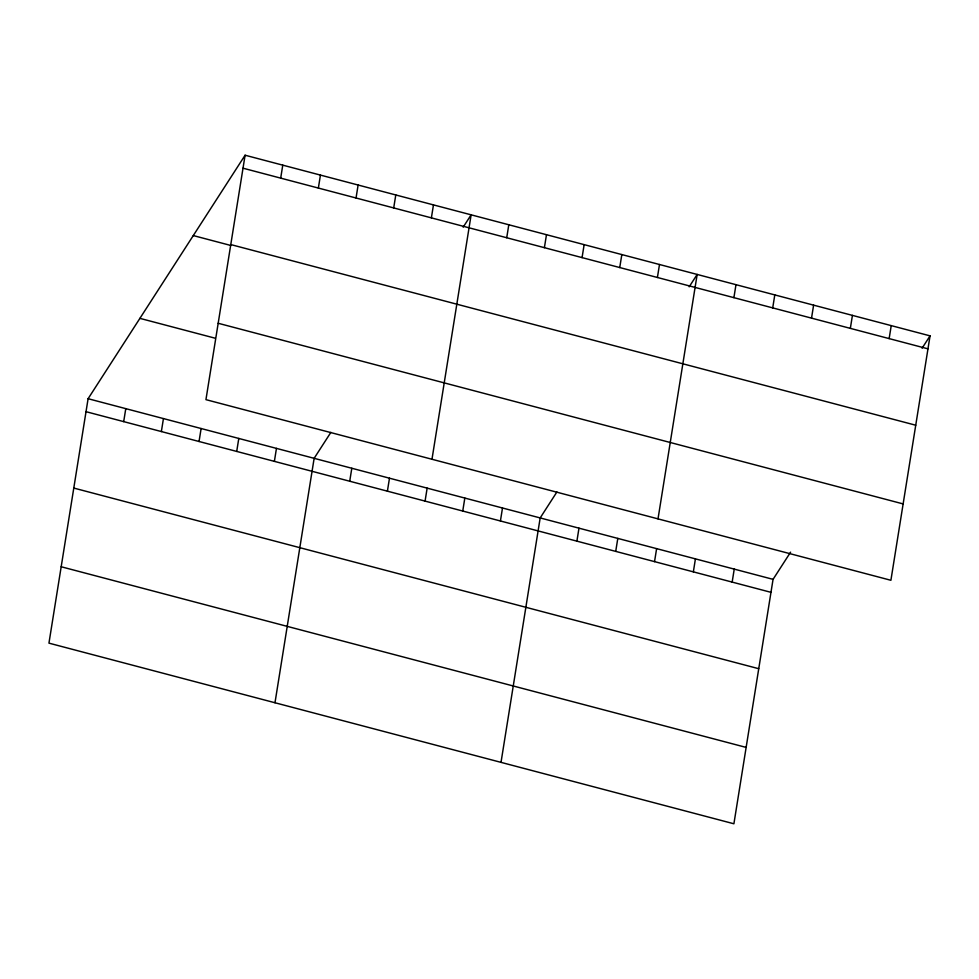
<?xml version="1.0" encoding="UTF-8"?>
<svg xmlns="http://www.w3.org/2000/svg" width="979" height="979" viewBox="0 0 979 979"><rect width="100%" height="100%" fill="white"/><g stroke="black" fill="none" stroke-linecap="round" stroke-linejoin="round"><path stroke-width="1.47" d="M245.093 155.22L205.945 399.652L890.902 580.29L930.05 335.858L245.093 155.22L88.098 398.71L48.95 643.142L733.907 823.78L773.055 579.348L790.591 552.156M123.697 421.619L125.777 408.647M161.364 431.555L163.444 418.584M199.043 441.492L201.123 428.521M236.71 451.429L238.79 438.445M280.692 178.129L282.772 165.157M274.389 461.366L276.457 448.382M318.359 188.066L320.439 175.082M274.989 702.751L314.137 458.319L330.878 432.363M356.038 198.003L358.118 185.019M349.723 481.24L351.804 468.256M393.705 207.94L395.785 194.956M387.403 491.177L389.483 478.193M431.384 217.876L433.464 204.892M425.07 501.101L427.15 488.129M431.984 459.261L471.132 214.829L463.165 227.189M462.749 511.038L464.829 498.066M506.73 237.738L508.799 224.766M500.416 520.975L502.496 508.003M544.397 247.675L546.478 234.703M501.015 762.36L540.175 517.94L556.904 491.972M582.064 257.612L584.145 244.64M619.744 267.548L621.824 254.577M576.9 541.154L578.981 528.17M657.411 277.485L659.491 264.501M615.718 551.385L617.798 538.413M658.01 518.87L697.17 274.438L689.192 286.81M654.535 561.628L656.615 548.644M733.907 297.653L735.975 284.681M693.352 571.858L695.42 558.887M772.712 307.895L774.793 294.912M732.157 582.101L734.238 569.117M811.53 318.126L813.61 305.154M850.347 328.369L852.428 315.385M889.152 338.599L891.233 325.628M922.083 348.23L930.05 335.858M243.025 168.192L927.97 348.842M230.787 244.579L915.732 425.216M193.291 235.572L230.958 245.509M218.182 323.266L903.127 503.916M139.911 318.359L215.258 338.232M88.098 398.71L773.055 579.348M86.017 411.682L770.975 592.332M73.792 488.068L758.737 668.706M61.187 566.755L746.133 747.405"/></g></svg>
